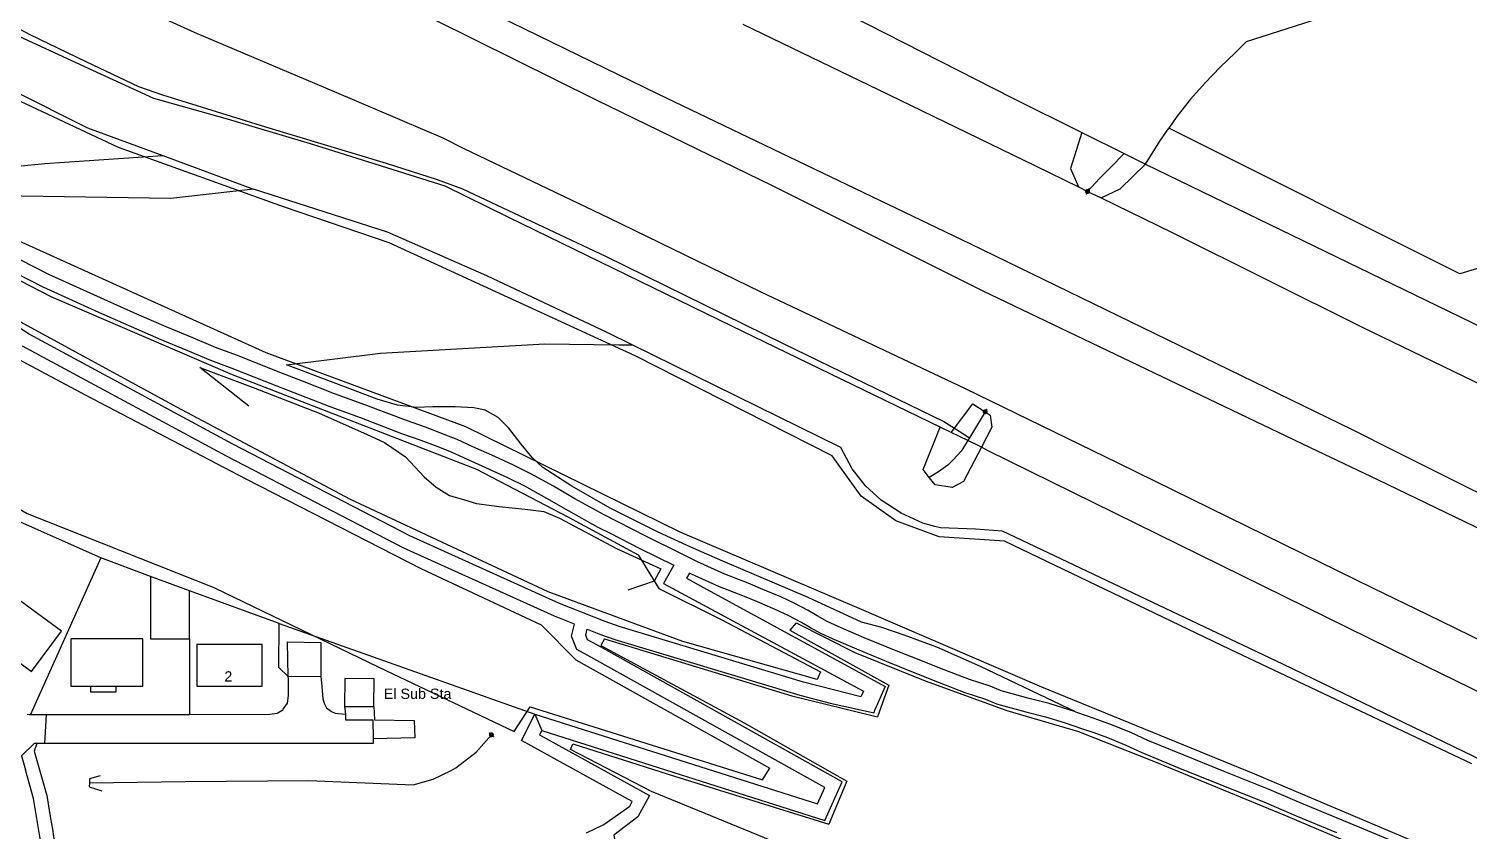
# Model space of a CAD drawing. Header units: millimetres. Extents: x 111502 to 977541, y 8702 to 1044108.
# Drawn here: x 489630.2 to 489840.8, y 240444.3 to 240561.7 of the extents above; entities that cross this region are included whole.
import ezdxf

# ---------------------------------------------------------------- set-up
doc = ezdxf.new("R2010")
doc.units = ezdxf.units.MM
doc.header["$LTSCALE"] = 0.25
doc.linetypes.add('DASHED2', pattern=[9.525, 6.35, -3.175])
doc.layers.add('E HVSS As Laid HV', color=10, linetype='Continuous')
doc.layers.add('X HVSS Site Background', color=8, linetype='Continuous')
doc.styles.add('OS Master Map$1$Standard', font='txt')

# ---------------------------------------------------------------- blocks, each defined once
blk = doc.blocks.new('OS Master Map$1$OSS17')
at = {"color": 8, "true_color": 0x707070, "const_width": 0.375, "flags": 128}
blk.add_lwpolyline([(0.188, 0), (0.181, 0.049), (0.162, 0.094), (0.133, 0.133), (0.094, 0.162), (0.049, 0.181), (0, 0.188), (-0.049, 0.181), (-0.094, 0.162), (-0.133, 0.133), (-0.162, 0.094), (-0.181, 0.049), (-0.188, 0), (-0.181, -0.049), (-0.162, -0.094), (-0.133, -0.133), (-0.094, -0.162), (-0.049, -0.181), (0, -0.188), (0.049, -0.181), (0.094, -0.162), (0.133, -0.133), (0.162, -0.094), (0.181, -0.049), (0.188, 0), (0.181, 0.049)], dxfattribs=at)
blk = doc.blocks.new('OS Master Map$1$OSS5')
at = {"color": 8, "true_color": 0x707070, "const_width": 0.174, "flags": 128}
blk.add_lwpolyline([(-0.5, 0), (0.5, 0)], dxfattribs=at)
blk = doc.blocks.new('OS MAP 060722')
at = {"layer": 'X HVSS Site Background', "flags": 128}
for points in [[(931.72, 1441.49), (963.42, 1425.29), (963.42, 1425.29), (973.61, 1420.22)], [(1030.65, 1327.88), (995.3, 1344.6), (995.3, 1344.6), (962.28, 1360.48), (962.28, 1360.48), (952.76, 1361.11), (952.76, 1361.11), (946.41, 1363.44), (946.41, 1363.44), (941.33, 1367.04), (941.33, 1367.04), (937.09, 1372.96), (937.09, 1372.96), (908.31, 1387.57), (908.31, 1387.57), (872.32, 1404.08), (872.32, 1404.08), (856.87, 1409.37), (856.87, 1409.37), (832.74, 1418.05), (832.74, 1418.05), (816.02, 1425.88)], [(685.84, 1439.64), (715.27, 1425.67), (715.27, 1425.67), (742.36, 1411.7), (742.36, 1411.7), (758.45, 1402.17), (758.45, 1402.17), (794.43, 1380.8), (794.43, 1380.8), (802.68, 1374.23), (802.68, 1374.23), (819.41, 1364.5), (819.41, 1364.5), (846.71, 1353.7), (846.71, 1353.7), (870.81, 1342.05), (870.81, 1342.05), (890.6, 1332.63), (890.6, 1332.63), (892.93, 1336.23), (892.93, 1336.23), (926.93, 1325.55), (926.93, 1325.55), (927.99, 1327.24)], [(1050.33, 1304.6), (998.9, 1326.4), (998.9, 1326.4), (967.78, 1339.1), (967.78, 1339.1), (940.69, 1350.74), (940.69, 1350.74), (914.87, 1361.75), (914.87, 1361.75), (883.54, 1377.2), (883.54, 1377.2), (854.33, 1387.99), (854.33, 1387.99), (809.46, 1408.31)], [(728.81, 1439.43), (763.74, 1426.09), (763.74, 1426.09), (774.32, 1418.47), (774.32, 1418.47), (791.68, 1403.23), (791.68, 1403.23), (808.4, 1392.23), (808.4, 1392.23), (827.87, 1381.85), (827.87, 1381.85), (851.37, 1369.58), (851.37, 1369.58), (876.98, 1356.45), (876.98, 1356.45), (894.55, 1348.2), (894.55, 1348.2), (899.63, 1343.12), (899.63, 1343.12), (927.99, 1327.24)], [(924.02, 1436.09), (945.32, 1425.79), (945.32, 1425.79), (966.72, 1415.39), (966.72, 1415.39), (973.13, 1412.27)], [(972.66, 1335.48), (971.77, 1335.77), (971.77, 1335.77), (968.82, 1336.69), (968.82, 1336.69), (965.93, 1337.42), (965.93, 1337.42), (961.81, 1338.57), (961.81, 1338.57), (960.21, 1339.24), (960.21, 1339.24), (957.18, 1340.22), (957.18, 1340.22), (953.47, 1341.65), (953.47, 1341.65), (948.71, 1343.55), (948.71, 1343.55), (946.71, 1344.34), (946.71, 1344.34), (941.8, 1346.33), (941.8, 1346.33), (937.96, 1347.98), (937.96, 1347.98), (936.35, 1348.73), (936.35, 1348.73), (934.92, 1349.52), (934.92, 1349.52), (933.6, 1350.32), (933.6, 1350.32), (931.54, 1351.39), (931.54, 1351.39), (929.6, 1352.3), (929.6, 1352.3), (926.99, 1353.41), (926.99, 1353.41), (924.81, 1354.33), (924.81, 1354.33), (921.42, 1355.64), (921.42, 1355.64), (917.42, 1357.41), (917.42, 1357.41), (914.87, 1358.72), (914.87, 1358.72), (909.88, 1361.18), (909.88, 1361.18), (903.79, 1364.29), (903.79, 1364.29), (899.49, 1366.67), (899.49, 1366.67), (896.35, 1368.5), (896.35, 1368.5), (893.06, 1370.32), (893.06, 1370.32), (890.49, 1371.59), (890.49, 1371.59), (887.79, 1372.83), (887.79, 1372.83), (884.58, 1374.25), (884.58, 1374.25), (882.29, 1375.31), (882.29, 1375.31), (880.4, 1376.05), (880.4, 1376.05), (877.64, 1377.12), (877.64, 1377.12), (874.85, 1378.11), (874.85, 1378.11), (868.92, 1380.35), (868.92, 1380.35), (864.35, 1382.02), (864.35, 1382.02), (859.64, 1383.86), (859.64, 1383.86), (856.48, 1385.09), (856.48, 1385.09), (850.03, 1387.65), (850.03, 1387.65), (846.95, 1388.79), (846.95, 1388.79), (843.61, 1390.18), (843.61, 1390.18), (839.75, 1391.8), (839.75, 1391.8), (835.43, 1393.68), (835.43, 1393.68), (830.65, 1395.79), (830.65, 1395.79), (822.58, 1399.48), (822.58, 1399.48), (818.46, 1401.54)], [(888.22, 1437.29), (911.62, 1425.89), (911.62, 1425.89), (957.22, 1403.99), (957.22, 1403.99), (1013.12, 1376.79), (1013.12, 1376.79), (1019.32, 1373.69), (1019.32, 1373.69), (1030.22, 1368.19), (1030.22, 1368.19), (1052.62, 1357.39)], [(878.82, 1436.79), (902.62, 1424.99), (902.62, 1424.99), (928.32, 1412.49), (928.32, 1412.49), (959.12, 1397.09), (959.12, 1397.09), (1008.02, 1373.69), (1008.02, 1373.69), (1016.82, 1369.49), (1016.82, 1369.49), (1089.12, 1334.59)], [(952.92, 1377.11), (922.42, 1391.89), (922.42, 1391.89), (889.82, 1407.79), (889.82, 1407.79), (880.52, 1412.39), (880.52, 1412.39), (860.82, 1418.59), (860.82, 1418.59), (848.72, 1422.19), (848.72, 1422.19), (837.92, 1425.19), (837.92, 1425.19), (829.02, 1429.29), (829.02, 1429.29), (813.22, 1436.59)], [(1062.22, 1331.09), (1024.1, 1349.72), (1024.1, 1349.72), (1016.26, 1353.54), (1016.26, 1353.54), (1005.72, 1358.69), (1005.72, 1358.69), (978.92, 1371.89), (978.92, 1371.89), (975.22, 1373.69), (975.22, 1373.69), (956.52, 1382.79), (956.52, 1382.79), (926.72, 1396.89), (926.72, 1396.89), (904.52, 1407.69), (904.52, 1407.69), (883.22, 1417.89), (883.22, 1417.89), (880.22, 1419.39), (880.22, 1419.39), (864.32, 1426.19), (864.32, 1426.19), (844.32, 1434.69), (844.32, 1434.69), (829.72, 1441.29)], [(712.2, 1479.06), (719.67, 1475.33), (719.67, 1475.33), (736.8, 1466.97), (736.8, 1466.97), (795.3, 1437.45), (795.3, 1437.45), (828.24, 1420.94), (828.24, 1420.94), (839.26, 1416.86)], [(1009.52, 1437.29), (997.62, 1433.49), (997.62, 1433.49), (996.02, 1431.89), (996.02, 1431.89), (993.82, 1429.79), (993.82, 1429.79), (991.62, 1427.49), (991.62, 1427.49), (989.52, 1425.09), (989.52, 1425.09), (987.52, 1422.59), (987.52, 1422.59), (986.32, 1420.89)], [(806.81, 1441.52), (819.8, 1434.57), (819.8, 1434.57), (828, 1430.61), (828, 1430.61), (835.69, 1426.97), (835.69, 1426.97), (839.21, 1425.74), (839.21, 1425.74), (854.25, 1421.04), (854.25, 1421.04), (871.91, 1415.75), (871.91, 1415.75), (879.33, 1413.36), (879.33, 1413.36), (883.04, 1412.01), (883.04, 1412.01), (903.96, 1402.16), (903.96, 1402.16), (930.04, 1389.34), (930.04, 1389.34), (953.42, 1377.95), (953.42, 1377.95), (954.97, 1376.97)], [(1206.72, 1456.89), (1208.2, 1453.92), (1208.2, 1453.92), (1189.42, 1448.23), (1189.42, 1448.23), (1028.9, 1399.58), (1028.9, 1399.58), (986.32, 1420.89)], [(783.36, 1424.14), (783.71, 1425.67), (783.71, 1425.67), (787.22, 1423.92), (787.22, 1423.92), (794.04, 1420.3), (794.04, 1420.3), (799.38, 1417.35), (799.38, 1417.35), (808.33, 1416.42), (808.33, 1416.42), (818.02, 1415.33), (818.02, 1415.33), (821.98, 1415.68), (821.98, 1415.68), (839.26, 1416.86)], [(852.49, 1411.96), (840.42, 1410.6), (840.42, 1410.6), (818.63, 1410.94), (818.63, 1410.94), (796.87, 1415.29), (796.87, 1415.29), (794.95, 1416.12), (794.95, 1416.12), (792.05, 1417.83), (792.05, 1417.83), (786.48, 1421.5), (786.48, 1421.5), (784.93, 1422.63), (784.93, 1422.63), (784.07, 1423.36), (784.07, 1423.36), (783.36, 1424.14)], [(937.29, 1338.72), (932.92, 1339.84), (932.92, 1339.84), (905.96, 1347.98), (905.96, 1347.98), (903.93, 1348.7), (903.93, 1348.7), (897.26, 1351.32), (897.26, 1351.32), (875.36, 1361.24), (875.36, 1361.24), (849.48, 1374.65), (849.48, 1374.65), (819.68, 1390.76), (819.68, 1390.76), (804.96, 1400.21)], [(817.58, 1399.75), (821.72, 1397.68), (821.72, 1397.68), (829.83, 1393.97), (829.83, 1393.97), (834.63, 1391.85), (834.63, 1391.85), (838.97, 1389.96), (838.97, 1389.96), (842.84, 1388.33), (842.84, 1388.33), (846.22, 1386.93), (846.22, 1386.93), (849.31, 1385.78), (849.31, 1385.78), (855.75, 1383.23), (855.75, 1383.23), (863.65, 1380.15), (863.65, 1380.15), (868.22, 1378.48), (868.22, 1378.48), (874.16, 1376.23), (874.16, 1376.23), (876.94, 1375.25), (876.94, 1375.25), (879.67, 1374.19), (879.67, 1374.19), (881.5, 1373.47), (881.5, 1373.47), (883.76, 1372.43), (883.76, 1372.43), (886.97, 1371.01), (886.97, 1371.01), (889.62, 1369.79), (889.62, 1369.79), (892.14, 1368.54), (892.14, 1368.54), (895.36, 1366.76), (895.36, 1366.76), (898.5, 1364.93), (898.5, 1364.93), (902.85, 1362.52), (902.85, 1362.52), (904.65, 1361.61)], [(973.61, 1420.22), (971.93, 1414.96), (971.93, 1414.96), (973.13, 1412.27)], [(973.61, 1420.22), (979.82, 1417.14)], [(982.92, 1415.59), (985.02, 1418.99), (985.02, 1418.99), (986.32, 1420.89)], [(893.61, 1335.17), (934.95, 1322.03), (934.95, 1322.03), (936.01, 1324.41), (936.01, 1324.41), (901.83, 1343.49), (901.83, 1343.49), (899.75, 1344.63), (899.75, 1344.63), (898.98, 1346.56), (898.98, 1346.56), (899.42, 1348.32), (899.42, 1348.32), (896.49, 1349.47), (896.49, 1349.47), (874.48, 1359.44), (874.48, 1359.44), (848.54, 1372.88), (848.54, 1372.88), (818.73, 1389)], [(839.26, 1416.86), (852.49, 1411.96)], [(979.82, 1417.14), (977.76, 1415.06), (977.76, 1415.06), (976.21, 1413.49), (976.21, 1413.49), (974.45, 1411.62)], [(976.43, 1410.66), (979.22, 1411.99), (979.22, 1411.99), (982.92, 1415.59)], [(979.82, 1417.14), (982.92, 1415.59)], [(982.92, 1415.59), (1043.68, 1386.1), (1043.68, 1386.1), (1048.42, 1383.79), (1048.42, 1383.79), (1069.52, 1373.69), (1069.52, 1373.69), (1080.02, 1368.69), (1080.02, 1368.69), (1116.52, 1350.99), (1116.52, 1350.99), (1149.64, 1334.48), (1149.64, 1334.48), (1150.19, 1334.22)], [(935.41, 1341.32), (934.93, 1340.21), (934.93, 1340.21), (915.25, 1345.76), (915.25, 1345.76), (895.56, 1353.07), (895.56, 1353.07), (866.67, 1366.56), (866.67, 1366.56), (841.27, 1380.05), (841.27, 1380.05), (815.71, 1394.02), (815.71, 1394.02), (795.87, 1407.52), (795.87, 1407.52), (791.9, 1410.69), (791.9, 1410.69), (792.53, 1412.12)], [(792.53, 1412.12), (795.73, 1410.22), (795.73, 1410.22), (822.87, 1396.25), (822.87, 1396.25), (849.38, 1384.82), (849.38, 1384.82), (885.1, 1371.01), (885.1, 1371.01), (898.44, 1364.02), (898.44, 1364.02), (908.76, 1358.46), (908.76, 1358.46), (911.77, 1353.54), (911.77, 1353.54), (920.98, 1348.94), (920.98, 1348.94), (935.41, 1341.32)], [(907.86, 1389.16), (904.2, 1390.96), (904.2, 1390.96), (886.6, 1399.29), (886.6, 1399.29), (872.07, 1405.64), (872.07, 1405.64), (852.49, 1411.96)], [(973.13, 1412.27), (974.45, 1411.62)], [(974.45, 1411.62), (976.43, 1410.66)], [(976.43, 1410.66), (986.82, 1405.59), (986.82, 1405.59), (1014.52, 1391.79), (1014.52, 1391.79), (1032.32, 1383.19), (1032.32, 1383.19), (1040.46, 1379.23), (1040.46, 1379.23), (1051.82, 1373.69), (1051.82, 1373.69), (1052.42, 1373.39), (1052.42, 1373.39), (1070.12, 1364.89), (1070.12, 1364.89), (1092.52, 1354.09), (1092.52, 1354.09), (1117.92, 1341.79), (1117.92, 1341.79), (1142.42, 1329.89), (1142.42, 1329.89), (1145.54, 1328.35)], [(941.41, 1348.61), (933.6, 1352.24), (933.6, 1352.24), (921.1, 1357.52), (921.1, 1357.52), (916.46, 1359.6), (916.46, 1359.6), (911.65, 1361.78), (911.65, 1361.78), (904.65, 1365.29), (904.65, 1365.29), (899.02, 1368.5), (899.02, 1368.5), (894.81, 1371.25), (894.81, 1371.25), (893.23, 1372.7), (893.23, 1372.7), (891.62, 1374.67), (891.62, 1374.67), (889.84, 1376.99), (889.84, 1376.99), (888.28, 1378.55), (888.28, 1378.55), (886.38, 1379.64), (886.38, 1379.64), (884.7, 1379.97), (884.7, 1379.97), (881.98, 1380.13), (881.98, 1380.13), (878.74, 1380.12), (878.74, 1380.12), (876.35, 1379.99), (876.35, 1379.99), (873.56, 1380.34), (873.56, 1380.34), (870.59, 1381.24), (870.59, 1381.24), (857.33, 1386.23), (857.33, 1386.23), (871.09, 1387.94), (871.09, 1387.94), (895.1, 1389.3), (895.1, 1389.3), (905.9, 1389.18), (905.9, 1389.18), (907.86, 1389.16)], [(1069.11, 1310.46), (1003.02, 1342.47), (1003.02, 1342.47), (961.99, 1361.9), (961.99, 1361.9), (958.05, 1362.19), (958.05, 1362.19), (952.93, 1362.43), (952.93, 1362.43), (952.13, 1362.58), (952.13, 1362.58), (950.36, 1363.11), (950.36, 1363.11), (947.2, 1364.55), (947.2, 1364.55), (944.27, 1366.45), (944.27, 1366.45), (941.97, 1368.57), (941.97, 1368.57), (940.04, 1371.05), (940.04, 1371.05), (938.39, 1374.14), (938.39, 1374.14), (907.86, 1389.16)], [(851.82, 1380.19), (844.65, 1385.87), (844.65, 1385.87), (852.44, 1382.94), (852.44, 1382.94), (862.11, 1379.19), (862.11, 1379.19), (869.01, 1376.12), (869.01, 1376.12), (871.66, 1374.87), (871.66, 1374.87), (874.72, 1372.8), (874.72, 1372.8), (877.43, 1369.88), (877.43, 1369.88), (879.19, 1368.37), (879.19, 1368.37), (881.17, 1367.16), (881.17, 1367.16), (883.37, 1366.49), (883.37, 1366.49), (885.1, 1365.98), (885.1, 1365.98), (888.43, 1365.54), (888.43, 1365.54), (892.24, 1365.13), (892.24, 1365.13), (894.95, 1364.78), (894.95, 1364.78), (897.24, 1363.82), (897.24, 1363.82), (905.56, 1359.38), (905.56, 1359.38), (912.05, 1356.42), (912.05, 1356.42), (911.1, 1354.62), (911.1, 1354.62), (907.22, 1353.31)], [(954.97, 1376.97), (957.68, 1380.55), (957.68, 1380.55), (959.48, 1379.38)], [(959.48, 1379.38), (957.18, 1375.57)], [(959.48, 1379.38), (960.21, 1378.91), (960.21, 1378.91), (960.47, 1377.12), (960.47, 1377.12), (958.93, 1374.19)], [(951.31, 1369.78), (950.39, 1370.92), (950.39, 1370.92), (952.92, 1377.11)], [(954.5, 1376.34), (952.92, 1377.11)], [(954.5, 1376.34), (954.97, 1376.97)], [(956.93, 1375.16), (954.5, 1376.34)], [(954.97, 1376.97), (957.18, 1375.57)], [(957.18, 1375.57), (956.93, 1375.16)], [(956.93, 1375.16), (955.99, 1373.6), (955.99, 1373.6), (954.78, 1372.35), (954.78, 1372.35), (954.02, 1371.56), (954.02, 1371.56), (952.66, 1370.58), (952.66, 1370.58), (951.31, 1369.78)], [(958.93, 1374.19), (956.3, 1369.17), (956.3, 1369.17), (954.66, 1368.31), (954.66, 1368.31), (952.16, 1368.72), (952.16, 1368.72), (951.31, 1369.78)], [(958.93, 1374.19), (958.64, 1374.33), (958.64, 1374.33), (956.93, 1375.16)], [(1332.81, 1189.53), (1323.61, 1194.03), (1323.61, 1194.03), (1288.41, 1211.33), (1288.41, 1211.33), (1250.01, 1230.33), (1250.01, 1230.33), (1237.41, 1236.53), (1237.41, 1236.53), (1189.42, 1259.77), (1189.42, 1259.77), (1161.93, 1273.77), (1161.93, 1273.77), (1125.02, 1292.49), (1125.02, 1292.49), (1096.62, 1306.29), (1096.62, 1306.29), (1058.22, 1325.39), (1058.22, 1325.39), (1021.82, 1343.19), (1021.82, 1343.19), (959.92, 1373.69), (959.92, 1373.69), (958.93, 1374.19)], [(830.16, 1358.03), (815.32, 1364.61)], [(904.65, 1361.61), (908.98, 1359.39), (908.98, 1359.39), (913.97, 1356.93), (913.97, 1356.93), (912.44, 1354.28), (912.44, 1354.28), (941.71, 1338.54), (941.71, 1338.54), (941.28, 1337.7), (941.28, 1337.7), (937.29, 1338.72)], [(830.16, 1358.03), (819.88, 1335.1)], [(837.44, 1355.31), (830.16, 1358.03)], [(843.15, 1353.18), (843.14, 1353.19), (843.14, 1353.19), (837.44, 1355.31)], [(837.44, 1355.31), (837.44, 1351.99), (837.44, 1351.99), (837.44, 1346.19), (837.44, 1346.19), (843.15, 1346.19)], [(946.75, 1342.17), (945.97, 1342.48), (945.97, 1342.48), (941.03, 1344.49), (941.03, 1344.49), (937.15, 1346.15), (937.15, 1346.15), (935.45, 1346.94), (935.45, 1346.94), (933.92, 1347.79), (933.92, 1347.79), (932.62, 1348.57), (932.62, 1348.57), (930.65, 1349.6), (930.65, 1349.6), (928.78, 1350.47), (928.78, 1350.47), (926.21, 1351.57), (926.21, 1351.57), (924.06, 1352.47), (924.06, 1352.47), (920.65, 1353.79), (920.65, 1353.79), (916.56, 1355.61), (916.56, 1355.61), (916.25, 1355.77), (916.25, 1355.77), (915.79, 1355.03)], [(915.79, 1355.03), (919.29, 1353.13), (919.29, 1353.13), (944.85, 1339.22)], [(811.83, 1347.43), (820.04, 1341.38), (820.04, 1341.38), (824.41, 1347.31), (824.41, 1347.31), (816.2, 1353.35), (816.2, 1353.35), (811.83, 1347.43)], [(856.26, 1348.43), (843.15, 1353.18)], [(843.15, 1346.19), (843.15, 1351.99), (843.15, 1351.99), (843.15, 1353.18)], [(856.22, 1341.96), (856.26, 1348.43)], [(856.26, 1348.43), (893.61, 1335.17)], [(931.85, 1348.51), (930.9, 1347.45), (930.9, 1347.45), (945.4, 1339.4), (945.4, 1339.4), (943.71, 1334.75)], [(931.85, 1348.51), (940.43, 1344.17), (940.43, 1344.17), (950.69, 1340.04), (950.69, 1340.04), (962.65, 1335.7), (962.65, 1335.7), (973.13, 1332.63), (973.13, 1332.63), (984.35, 1328.19), (984.35, 1328.19), (1003.4, 1320.35), (1003.4, 1320.35), (1013.03, 1316.23), (1013.03, 1316.23), (1026.7, 1310.41), (1026.7, 1310.41), (1041.73, 1304.06)], [(972.66, 1335.48), (958.77, 1342.12), (958.77, 1342.12), (952.43, 1344.96), (952.43, 1344.96), (947.62, 1346.72), (947.62, 1346.72), (944.35, 1347.81), (944.35, 1347.81), (941.41, 1348.61)], [(832.36, 1339.25), (836.32, 1339.25), (836.32, 1339.25), (836.32, 1346.19), (836.32, 1346.19), (825.81, 1346.19), (825.81, 1346.19), (825.81, 1339.25), (825.81, 1339.25), (828.72, 1339.25)], [(843.15, 1346.19), (843.15, 1335.12)], [(857.58, 1340.65), (857.48, 1345.73), (857.48, 1345.73), (862.35, 1345.65), (862.35, 1345.65), (862.34, 1340.7)], [(894.64, 1332.75), (936.05, 1319.58), (936.05, 1319.58), (938.58, 1325.27), (938.58, 1325.27), (902.8, 1345.24), (902.8, 1345.24), (901.34, 1346.04), (901.34, 1346.04), (901.08, 1346.7), (901.08, 1346.7), (901.3, 1347.58), (901.3, 1347.58), (903.23, 1346.82), (903.23, 1346.82), (905.34, 1346.08), (905.34, 1346.08), (932.39, 1337.91), (932.39, 1337.91), (936.8, 1336.78), (936.8, 1336.78), (943.23, 1335.33), (943.23, 1335.33), (943.35, 1335.78)], [(903.81, 1346.18), (903.28, 1345.22), (903.28, 1345.22), (924.23, 1333.9), (924.23, 1333.9), (939.26, 1325.33), (939.26, 1325.33), (936.62, 1319.08)], [(903.81, 1346.18), (931.22, 1337.82), (931.22, 1337.82), (943.71, 1334.75)], [(844.23, 1339.25), (853.78, 1339.26), (853.78, 1339.26), (853.78, 1345.36), (853.78, 1345.36), (844.23, 1345.35), (844.23, 1345.35), (844.23, 1339.25)], [(857.58, 1340.65), (856.22, 1341.96)], [(946.75, 1342.17), (952.74, 1339.78), (952.74, 1339.78), (956.51, 1338.33), (956.51, 1338.33), (959.51, 1337.36), (959.51, 1337.36), (961.15, 1336.67), (961.15, 1336.67), (965.42, 1335.48), (965.42, 1335.48), (968.28, 1334.77), (968.28, 1334.77), (971.16, 1333.87), (971.16, 1333.87), (973.73, 1333.01), (973.73, 1333.01), (975.37, 1332.45), (975.37, 1332.45), (977.34, 1331.73), (977.34, 1331.73), (980.03, 1330.63), (980.03, 1330.63), (982.39, 1329.53), (982.39, 1329.53), (987.64, 1327.37), (987.64, 1327.37), (993.61, 1324.95), (993.61, 1324.95), (1000.21, 1322.32), (1000.21, 1322.32), (1004.97, 1320.3), (1004.97, 1320.3), (1010.83, 1317.85)], [(843.15, 1335.12), (854.9, 1335.13), (854.9, 1335.13), (855.96, 1335.29), (855.96, 1335.29), (856.78, 1335.79), (856.78, 1335.79), (856.86, 1335.86), (856.86, 1335.86), (857.45, 1336.76), (857.45, 1336.76), (857.63, 1337.87), (857.63, 1337.87), (857.61, 1340.34), (857.61, 1340.34), (857.58, 1340.65)], [(857.58, 1340.65), (862.34, 1340.7)], [(862.34, 1340.7), (862.48, 1339.21), (862.48, 1339.21), (862.63, 1337.41), (862.63, 1337.41), (862.84, 1336.76), (862.84, 1336.76), (863.15, 1336.07), (863.15, 1336.07), (863.89, 1335.55), (863.89, 1335.55), (864.43, 1335.32), (864.43, 1335.32), (865.95, 1335.16)], [(870.11, 1336.28), (870.12, 1340.34), (870.12, 1340.34), (865.83, 1340.36), (865.83, 1340.36), (865.82, 1336.29)], [(832.36, 1339.25), (832.36, 1338.37), (832.36, 1338.37), (828.72, 1338.37), (828.72, 1338.37), (828.72, 1339.25)], [(828.72, 1339.25), (832.36, 1339.25)], [(944.85, 1339.22), (943.35, 1335.78)], [(865.82, 1336.29), (870.11, 1336.28)], [(865.82, 1336.29), (865.95, 1335.16)], [(870.11, 1336.28), (870.21, 1334.3), (870.21, 1334.3), (876, 1334.24), (876, 1334.24), (876.09, 1331.71), (876.09, 1331.71), (869.99, 1331.56)], [(972.66, 1335.48), (974.37, 1334.91), (974.37, 1334.91), (976.04, 1334.34), (976.04, 1334.34), (978.06, 1333.59), (978.06, 1333.59), (980.83, 1332.47), (980.83, 1332.47), (983.19, 1331.37), (983.19, 1331.37), (988.4, 1329.23), (988.4, 1329.23), (994.36, 1326.81), (994.36, 1326.81), (1000.97, 1324.17), (1000.97, 1324.17), (1005.75, 1322.15), (1005.75, 1322.15), (1011.61, 1319.7), (1011.61, 1319.7), (1019.69, 1316.32)], [(819.41, 1335.14), (819.69, 1335.1), (819.69, 1335.1), (819.88, 1335.1)], [(819.88, 1335.1), (822.19, 1335.1)], [(822.19, 1335.1), (821.93, 1330.87)], [(822.19, 1335.1), (843.15, 1335.12)], [(901.17, 1317.78), (903.73, 1318.99), (903.73, 1318.99), (907.5, 1321.68), (907.5, 1321.68), (907.87, 1322.38), (907.87, 1322.38), (891.68, 1331.28), (891.68, 1331.28), (893.61, 1335.17)], [(865.95, 1335.16), (865.93, 1334.3), (865.93, 1334.3), (869.96, 1334.3), (869.96, 1334.3), (869.99, 1331.56)], [(893.61, 1335.17), (894.64, 1332.75)], [(869.99, 1331.56), (870, 1330.87), (870, 1330.87), (863.19, 1330.85), (863.19, 1330.85), (827.51, 1330.86), (827.51, 1330.86), (821.93, 1330.87)], [(828.51, 1325.09), (842.51, 1325.3), (842.51, 1325.3), (860.61, 1325.46), (860.61, 1325.46), (875.85, 1324.83), (875.85, 1324.83), (878.76, 1325.66), (878.76, 1325.66), (881.41, 1326.89), (881.41, 1326.89), (882.06, 1327.28), (882.06, 1327.28), (885.05, 1329.59), (885.05, 1329.59), (887.28, 1332.13)], [(894.64, 1332.75), (894.32, 1332.11), (894.32, 1332.11), (910.42, 1323.26), (910.42, 1323.26), (908.69, 1320.14), (908.69, 1320.14), (905.19, 1317.45), (905.19, 1317.45), (905.52, 1315.49), (905.52, 1315.49), (906.48, 1313.38)], [(820.83, 1330.87), (820.44, 1330.87), (820.44, 1330.87), (818.57, 1329.08), (818.57, 1329.08), (819.16, 1327)], [(820.83, 1330.87), (820.45, 1329.75), (820.45, 1329.75), (822.29, 1323.25), (822.29, 1323.25), (822.84, 1319.9), (822.84, 1319.9), (823.09, 1318.32), (823.09, 1318.32), (823.26, 1317.26), (823.26, 1317.26), (823.48, 1315.5)], [(821.93, 1330.87), (820.83, 1330.87)], [(1060.27, 1268.39), (1025.14, 1281.41), (1025.14, 1281.41), (991.69, 1294.11), (991.69, 1294.11), (968.2, 1302.68), (968.2, 1302.68), (955.16, 1307.23), (955.16, 1307.23), (940.87, 1312.2), (940.87, 1312.2), (935.79, 1313.9), (935.79, 1313.9), (931.03, 1315.49), (931.03, 1315.49), (910.71, 1323.85), (910.71, 1323.85), (898.86, 1329.98), (898.86, 1329.98), (899.17, 1330.83)], [(899.17, 1330.83), (914.07, 1326.07), (914.07, 1326.07), (936.62, 1319.08)], [(822.88, 1303.18), (822.03, 1311.05), (822.03, 1311.05), (821.29, 1316.97), (821.29, 1316.97), (820.35, 1322.82), (820.35, 1322.82), (819.16, 1327)], [(828.51, 1325.09), (828.49, 1324.5), (828.49, 1324.5), (830.31, 1323.95)], [(830.1, 1326.15), (828.53, 1325.68), (828.53, 1325.68), (828.51, 1325.09)]]:
    blk.add_lwpolyline(points, dxfattribs=at)
at = {"layer": 'X HVSS Site Background'}
for p in [(974.45, 1411.62), (959.48, 1379.38), (887.28, 1332.13)]:
    blk.add_blockref('OS Master Map$1$OSS17', p, dxfattribs=at)
for p, rotation in [((974.45, 1411.62), 64), ((959.48, 1379.38), 57.00000000000001), ((887.28, 1332.13), 138.7)]:
    blk.add_blockref('OS Master Map$1$OSS5', p, dxfattribs=dict(at, rotation=rotation))
at = {"layer": 'X HVSS Site Background', "char_height": 1.5, "attachment_point": 7, "style": 'OS Master Map$1$Standard'}
for s, insert in [('{\\farial|b0|i0|c0|p34;2}', (848.24, 1339.93)), ('{\\farial|b0|i0|c0|p34;El Sub Sta}', (871.54, 1337.37))]:
    blk.add_mtext(s, dxfattribs=dict(at, insert=insert))

msp = doc.modelspace()

# ---------------------------------------------------------------- linework, layer by layer
at = {"lineweight": 0}
msp.add_circle((488727.82, 239008.33), 11388.42, dxfattribs=at)

# ---------------------------------------------------------------- block references
at = {"layer": 'E HVSS As Laid HV', "linetype": 'DASHED2', "lineweight": 0}
msp.add_blockref('OS MAP 060722', (488810.58, 239126.31), dxfattribs=at)
at = {"layer": 'X HVSS Site Background', "lineweight": 0}
for p in [(489785.03, 240537.93), (489770.06, 240505.69), (489697.86, 240458.44)]:
    msp.add_blockref('OS Master Map$1$OSS17', p, dxfattribs=at)
for p, rotation in [((489785.03, 240537.93), 64), ((489770.06, 240505.69), 57.00000000000001), ((489697.86, 240458.44), 138.7)]:
    msp.add_blockref('OS Master Map$1$OSS5', p, dxfattribs=dict(at, rotation=rotation))

doc.saveas('drawing.dxf')
